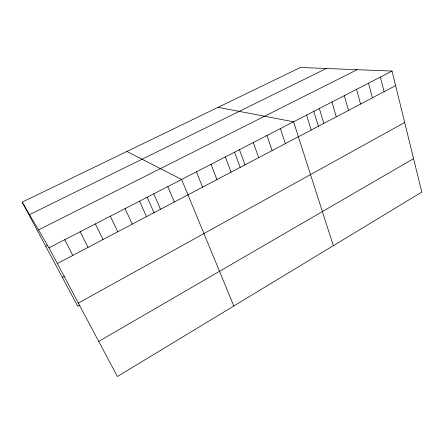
<?xml version="1.0" encoding="UTF-8"?>
<svg xmlns="http://www.w3.org/2000/svg" width="444" height="444" viewBox="0 0 444 444"><rect width="100%" height="100%" fill="white"/><g stroke="black" fill="none" stroke-linecap="round" stroke-linejoin="round"><path stroke-width="0.67" d="M98.723 341.414L413.575 158.647M79.47 305.317L77.733 306.282L22.2 202.125L300.427 67.471L392.03 71.068L421.8 192.086L117.383 376.529L48.984 247.813L22.2 202.125M78.344 303.063L404.678 122.494M62.332 277.395L64.719 276.118M57.343 263.542L395.61 85.625M48.984 247.813L392.03 71.068M45.732 246.254L47.58 245.304M38.495 229.925L357.115 69.697M29.532 214.635L326.312 68.487M218.06 107.331L293.578 121.795L333.339 245.682M126.901 151.454L181.624 179.476L233.822 305.977M64.713 239.71L72.816 255.4M80.175 231.746L88.04 247.397M95.382 223.909L103.008 239.521M110.345 216.2L117.743 231.774M125.064 208.619L132.234 224.148M139.544 201.154L146.498 216.65M147.125 197.18L154.09 212.909M153.796 193.817L160.539 209.263M167.821 186.591L174.359 201.998M196.453 171.839L202.581 187.152M211.028 164.324L216.95 179.592M225.363 156.943L231.085 172.161M234.621 152.286L240.198 167.432M239.46 149.678L244.988 164.852M253.324 142.535L258.663 157.659M266.961 135.509L272.117 150.583M280.38 128.594L285.359 143.617M306.571 115.101L311.211 130.02M313.658 110.834L318.531 126.806M319.358 108.514L323.831 123.382M331.946 102.026L336.258 116.844M344.339 95.643L348.496 110.406M356.538 89.355L360.545 104.074M368.548 83.167L372.411 97.83M380.38 77.073L384.099 91.686"/></g></svg>
